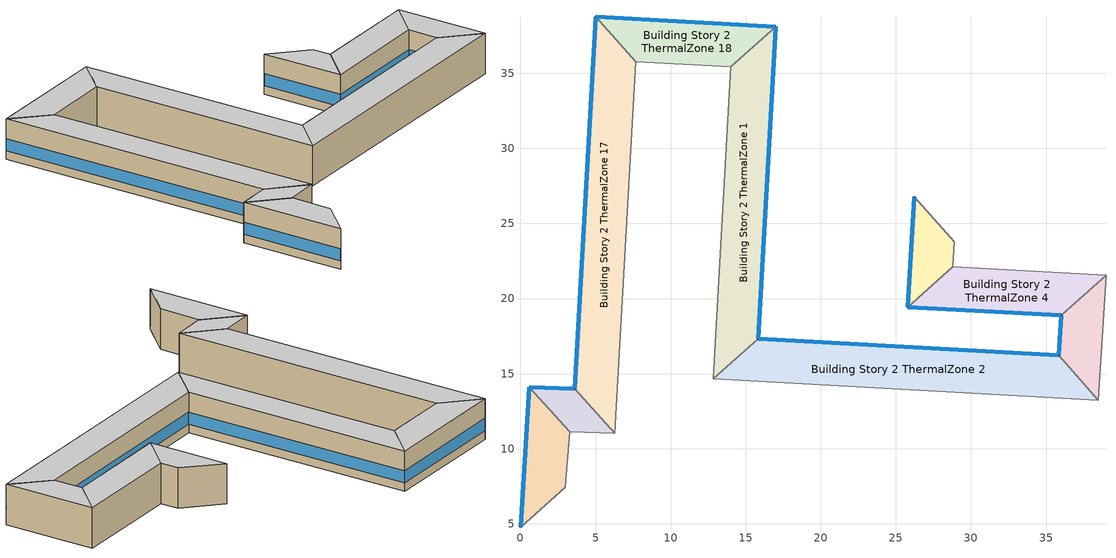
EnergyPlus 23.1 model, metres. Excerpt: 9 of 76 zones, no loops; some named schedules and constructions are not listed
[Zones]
Building Story 2 ThermalZone 1
 floor adiabatic (Typical Interior Floor): 17,38.09 15.83,17.33 12.84,14.66 14.02,35.43 z3.6
 wall outside (Typical Insulated Steel Framed Exterior Wall R-20.41): 15.83,17.33 17,38.09 z3.6:7.2
 wall adiabatic (Typical Interior Wall): 17,38.09 14.02,35.43 12.84,14.66 15.83,17.33 z3.6:7.2
 window (U 0.48 SHGC 0.40 Dbl Ref-D Clr 6mm/13mm): 15.83,17.35 17,38.07 z4.36:5.44
 ceiling adiabatic (Typical Interior Ceiling): 14.02,35.43 12.84,14.66 15.83,17.33 17,38.09 z7.2
Building Story 2 ThermalZone 15
 floor adiabatic (Typical Interior Ceiling): 0,4.78 0.59,14.1 3.27,11.14 2.99,7.43 z3.6
 wall outside (Typical Insulated Steel Framed Exterior Wall R-20.41): 0.59,14.1 0,4.78 z3.6:7.2
 wall adiabatic (Typical Interior Wall): 0,4.78 2.99,7.43 3.27,11.14 0.59,14.1 z3.6:7.2
 window (U 0.48 SHGC 0.40 Dbl Ref-D Clr 6mm/13mm): 0.58,14.08 0,4.8 z4.36:5.45
 ceiling adiabatic (Typical Interior Ceiling): 2.99,7.43 3.27,11.14 0.59,14.1 0,4.78 z7.2
Building Story 2 ThermalZone 16
 floor adiabatic (Typical Interior Ceiling): 0.59,14.1 3.6,13.99 6.29,11.04 3.27,11.14 z3.6
 wall outside (Typical Insulated Steel Framed Exterior Wall R-20.41): 3.6,13.99 0.59,14.1 z3.6:7.2
 wall adiabatic (Typical Interior Wall): 0.59,14.1 3.27,11.14 6.29,11.04 3.6,13.99 z3.6:7.2
 window (U 0.48 SHGC 0.40 Dbl Ref-D Clr 6mm/13mm): 3.58,13.99 0.61,14.1 z4.36:5.46
 ceiling adiabatic (Typical Interior Ceiling): 3.27,11.14 6.29,11.04 3.6,13.99 0.59,14.1 z7.2
Building Story 2 ThermalZone 17
 floor adiabatic (Typical Interior Ceiling): 3.6,13.99 5.02,38.76 7.69,35.78 6.29,11.04 z3.6
 wall outside (Typical Insulated Steel Framed Exterior Wall R-20.41): 5.02,38.76 3.6,13.99 z3.6:7.2
 wall adiabatic (Typical Interior Wall): 3.6,13.99 6.29,11.04 7.69,35.78 5.02,38.76 z3.6:7.2
 window (U 0.48 SHGC 0.40 Dbl Ref-D Clr 6mm/13mm): 5.02,38.73 3.6,14.02 z4.36:5.44
 ceiling adiabatic (Typical Interior Ceiling): 6.29,11.04 7.69,35.78 5.02,38.76 3.6,13.99 z7.2
Building Story 2 ThermalZone 18
 floor adiabatic (Typical Interior Ceiling): 5.02,38.76 17,38.09 14.02,35.43 7.69,35.78 z3.6
 wall outside (Typical Insulated Steel Framed Exterior Wall R-20.41): 17,38.09 5.02,38.76 z3.6:7.2
 wall adiabatic (Typical Interior Wall): 5.02,38.76 7.69,35.78 14.02,35.43 17,38.09 z3.6:7.2
 window (U 0.48 SHGC 0.40 Dbl Ref-D Clr 6mm/13mm): 16.97,38.09 5.05,38.76 z4.36:5.45
 ceiling adiabatic (Typical Interior Ceiling): 7.69,35.78 14.02,35.43 17,38.09 5.02,38.76 z7.2
Building Story 2 ThermalZone 2
 floor adiabatic (Typical Interior Floor): 15.83,17.33 35.84,16.21 38.5,13.22 12.84,14.66 z3.6
 wall outside (Typical Insulated Steel Framed Exterior Wall R-20.41): 35.84,16.21 15.83,17.33 z3.6:7.2
 wall adiabatic (Typical Interior Wall): 15.83,17.33 12.84,14.66 38.5,13.22 35.84,16.21 z3.6:7.2
 window (U 0.48 SHGC 0.40 Dbl Ref-D Clr 6mm/13mm): 35.81,16.22 15.85,17.32 z4.36:5.44
 ceiling adiabatic (Typical Interior Ceiling): 12.84,14.66 38.5,13.22 35.84,16.21 15.83,17.33 z7.2
Building Story 2 ThermalZone 3
 floor adiabatic (Typical Interior Floor): 35.84,16.21 36.01,18.88 39,21.54 38.5,13.22 z3.6
 wall outside (Typical Insulated Steel Framed Exterior Wall R-20.41): 36.01,18.88 35.84,16.21 z3.6:7.2
 wall adiabatic (Typical Interior Wall): 35.84,16.21 38.5,13.22 39,21.54 36.01,18.88 z3.6:7.2
 window (U 0.48 SHGC 0.40 Dbl Ref-D Clr 6mm/13mm): 36.01,18.85 35.84,16.24 z4.36:5.46
 ceiling adiabatic (Typical Interior Ceiling): 38.5,13.22 39,21.54 36.01,18.88 35.84,16.21 z7.2
Building Story 2 ThermalZone 4
 floor adiabatic (Typical Interior Floor): 36.01,18.88 25.79,19.44 28.77,22.1 39,21.54 z3.6
 wall outside (Typical Insulated Steel Framed Exterior Wall R-20.41): 25.79,19.44 36.01,18.88 z3.6:7.2
 wall adiabatic (Typical Interior Wall): 36.01,18.88 39,21.54 28.77,22.1 25.79,19.44 z3.6:7.2
 window (U 0.48 SHGC 0.40 Dbl Ref-D Clr 6mm/13mm): 25.82,19.43 35.98,18.88 z4.36:5.45
 ceiling adiabatic (Typical Interior Ceiling): 39,21.54 28.77,22.1 25.79,19.44 36.01,18.88 z7.2
Building Story 2 ThermalZone 5
 floor adiabatic (Typical Interior Floor): 25.79,19.44 26.21,26.77 28.88,23.78 28.77,22.1 z3.6
 wall outside (Typical Insulated Steel Framed Exterior Wall R-20.41): 26.21,26.77 25.79,19.44 z3.6:7.2
 wall adiabatic (Typical Interior Wall): 25.79,19.44 28.77,22.1 28.88,23.78 26.21,26.77 z3.6:7.2
 window (U 0.48 SHGC 0.40 Dbl Ref-D Clr 6mm/13mm): 26.21,26.74 25.79,19.46 z4.36:5.45
 ceiling adiabatic (Typical Interior Ceiling): 28.77,22.1 28.88,23.78 26.21,26.77 25.79,19.44 z7.2
[Schedule:Week:Daily]
SchoolSecondary BLDG_LIGHT_BATH_SCH_2013 Week Rule - Sep3-Dec31: SchoolSecondary BLDG_LIGHT_BATH_SCH_2013 Default, SchoolSecondary BLDG_LIGHT_BATH_SCH_2013 Wkdy Day 2, SchoolSecondary BLDG_LIGHT_BATH_SCH_2013 Wkdy Day 2, SchoolSecondary BLDG_LIGHT_BATH_SCH_2013 Wkdy Day 2, SchoolSecondary BLDG_LIGHT_BATH_SCH_2013 Wkdy Day 2, SchoolSecondary BLDG_LIGHT_BATH_SCH_2013 Wkdy Day 2, SchoolSecondary BLDG_LIGHT_BATH_SCH_2013 Default, SchoolSecondary BLDG_LIGHT_BATH_SCH_2013 Default, SchoolSecondary BLDG_LIGHT_BATH_SCH_2013 Summer Design Day, SchoolSecondary BLDG_LIGHT_BATH_SCH_2013 Winter Design Day, SchoolSecondary BLDG_LIGHT_BATH_SCH_2013 Default, SchoolSecondary BLDG_LIGHT_BATH_SCH_2013 Default
SchoolSecondary BLDG_OCC_SCH_Auditorium Week Rule - Jan1-Jun24: SchoolSecondary BLDG_OCC_SCH_Auditorium Wknd Day, SchoolSecondary BLDG_OCC_SCH_Auditorium Wkdy|SmrDsn Day, SchoolSecondary BLDG_OCC_SCH_Auditorium Wkdy|SmrDsn Day, SchoolSecondary BLDG_OCC_SCH_Auditorium Wkdy|SmrDsn Day, SchoolSecondary BLDG_OCC_SCH_Auditorium Wkdy|SmrDsn Day, SchoolSecondary BLDG_OCC_SCH_Auditorium Wkdy|SmrDsn Day, SchoolSecondary BLDG_OCC_SCH_Auditorium Wknd Day, SchoolSecondary BLDG_OCC_SCH_Auditorium Default, SchoolSecondary BLDG_OCC_SCH_Auditorium Summer Design Day, SchoolSecondary BLDG_OCC_SCH_Auditorium Winter Design Day, SchoolSecondary BLDG_OCC_SCH_Auditorium Default, SchoolSecondary BLDG_OCC_SCH_Auditorium Default
SchoolSecondary BLDG_OCC_SCH_Auditorium Week Rule - Jun25-Jul1: SchoolSecondary BLDG_OCC_SCH_Auditorium Wknd Day, SchoolSecondary BLDG_OCC_SCH_Auditorium Wkdy|SmrDsn Day, SchoolSecondary BLDG_OCC_SCH_Auditorium Wkdy|SmrDsn Day, SchoolSecondary BLDG_OCC_SCH_Auditorium Wkdy|SmrDsn Day, SchoolSecondary BLDG_OCC_SCH_Auditorium Wkdy|SmrDsn Day, SchoolSecondary BLDG_OCC_SCH_Auditorium Wkdy|SmrDsn Day, SchoolSecondary BLDG_OCC_SCH_Auditorium Wknd Day 1, SchoolSecondary BLDG_OCC_SCH_Auditorium Default, SchoolSecondary BLDG_OCC_SCH_Auditorium Summer Design Day, SchoolSecondary BLDG_OCC_SCH_Auditorium Winter Design Day, SchoolSecondary BLDG_OCC_SCH_Auditorium Default, SchoolSecondary BLDG_OCC_SCH_Auditorium Default
SchoolSecondary BLDG_OCC_SCH_Auditorium Week Rule - Jul2-Aug26: SchoolSecondary BLDG_OCC_SCH_Auditorium Wknd Day 1, SchoolSecondary BLDG_OCC_SCH_Auditorium Wkdy|SmrDsn Day 1, SchoolSecondary BLDG_OCC_SCH_Auditorium Wkdy|SmrDsn Day 1, SchoolSecondary BLDG_OCC_SCH_Auditorium Wkdy|SmrDsn Day 1, SchoolSecondary BLDG_OCC_SCH_Auditorium Wkdy|SmrDsn Day 1, SchoolSecondary BLDG_OCC_SCH_Auditorium Wkdy|SmrDsn Day 1, SchoolSecondary BLDG_OCC_SCH_Auditorium Wknd Day 1, SchoolSecondary BLDG_OCC_SCH_Auditorium Default, SchoolSecondary BLDG_OCC_SCH_Auditorium Summer Design Day, SchoolSecondary BLDG_OCC_SCH_Auditorium Winter Design Day, SchoolSecondary BLDG_OCC_SCH_Auditorium Default, SchoolSecondary BLDG_OCC_SCH_Auditorium Default
SchoolSecondary BLDG_OCC_SCH_Auditorium Week Rule - Aug27-Sep2: SchoolSecondary BLDG_OCC_SCH_Auditorium Wknd Day 1, SchoolSecondary BLDG_OCC_SCH_Auditorium Wkdy|SmrDsn Day 1, SchoolSecondary BLDG_OCC_SCH_Auditorium Wkdy|SmrDsn Day 1, SchoolSecondary BLDG_OCC_SCH_Auditorium Wkdy|SmrDsn Day 1, SchoolSecondary BLDG_OCC_SCH_Auditorium Wkdy|SmrDsn Day 1, SchoolSecondary BLDG_OCC_SCH_Auditorium Wkdy|SmrDsn Day 2, SchoolSecondary BLDG_OCC_SCH_Auditorium Default, SchoolSecondary BLDG_OCC_SCH_Auditorium Default, SchoolSecondary BLDG_OCC_SCH_Auditorium Summer Design Day, SchoolSecondary BLDG_OCC_SCH_Auditorium Winter Design Day, SchoolSecondary BLDG_OCC_SCH_Auditorium Default, SchoolSecondary BLDG_OCC_SCH_Auditorium Default
SchoolSecondary BLDG_OCC_SCH_Auditorium Week Rule - Sep3-Dec31: SchoolSecondary BLDG_OCC_SCH_Auditorium Default, SchoolSecondary BLDG_OCC_SCH_Auditorium Wkdy|SmrDsn Day 2, SchoolSecondary BLDG_OCC_SCH_Auditorium Wkdy|SmrDsn Day 2, SchoolSecondary BLDG_OCC_SCH_Auditorium Wkdy|SmrDsn Day 2, SchoolSecondary BLDG_OCC_SCH_Auditorium Wkdy|SmrDsn Day 2, SchoolSecondary BLDG_OCC_SCH_Auditorium Wkdy|SmrDsn Day 2, SchoolSecondary BLDG_OCC_SCH_Auditorium Default, SchoolSecondary BLDG_OCC_SCH_Auditorium Default, SchoolSecondary BLDG_OCC_SCH_Auditorium Summer Design Day, SchoolSecondary BLDG_OCC_SCH_Auditorium Winter Design Day, SchoolSecondary BLDG_OCC_SCH_Auditorium Default, SchoolSecondary BLDG_OCC_SCH_Auditorium Default
SchoolSecondary BLDG_OCC_SCH_Cafeteria Week Rule - Jan1-Jun24: SchoolSecondary BLDG_OCC_SCH_Cafeteria Wknd Day, SchoolSecondary BLDG_OCC_SCH_Cafeteria Wkdy|SmrDsn Day, SchoolSecondary BLDG_OCC_SCH_Cafeteria Wkdy|SmrDsn Day, SchoolSecondary BLDG_OCC_SCH_Cafeteria Wkdy|SmrDsn Day, SchoolSecondary BLDG_OCC_SCH_Cafeteria Wkdy|SmrDsn Day, SchoolSecondary BLDG_OCC_SCH_Cafeteria Wkdy|SmrDsn Day, SchoolSecondary BLDG_OCC_SCH_Cafeteria Wknd Day, SchoolSecondary BLDG_OCC_SCH_Cafeteria Default, SchoolSecondary BLDG_OCC_SCH_Cafeteria Summer Design Day, SchoolSecondary BLDG_OCC_SCH_Cafeteria Winter Design Day, SchoolSecondary BLDG_OCC_SCH_Cafeteria Default, SchoolSecondary BLDG_OCC_SCH_Cafeteria Default
SchoolSecondary BLDG_OCC_SCH_Cafeteria Week Rule - Jun25-Jul1: SchoolSecondary BLDG_OCC_SCH_Cafeteria Wknd Day, SchoolSecondary BLDG_OCC_SCH_Cafeteria Wkdy|SmrDsn Day, SchoolSecondary BLDG_OCC_SCH_Cafeteria Wkdy|SmrDsn Day, SchoolSecondary BLDG_OCC_SCH_Cafeteria Wkdy|SmrDsn Day, SchoolSecondary BLDG_OCC_SCH_Cafeteria Wkdy|SmrDsn Day, SchoolSecondary BLDG_OCC_SCH_Cafeteria Wkdy|SmrDsn Day, SchoolSecondary BLDG_OCC_SCH_Cafeteria Wknd Day 1, SchoolSecondary BLDG_OCC_SCH_Cafeteria Default, SchoolSecondary BLDG_OCC_SCH_Cafeteria Summer Design Day, SchoolSecondary BLDG_OCC_SCH_Cafeteria Winter Design Day, SchoolSecondary BLDG_OCC_SCH_Cafeteria Default, SchoolSecondary BLDG_OCC_SCH_Cafeteria Default
SchoolSecondary BLDG_OCC_SCH_Cafeteria Week Rule - Jul2-Aug26: SchoolSecondary BLDG_OCC_SCH_Cafeteria Wknd Day 1, SchoolSecondary BLDG_OCC_SCH_Cafeteria Wkdy|SmrDsn Day 1, SchoolSecondary BLDG_OCC_SCH_Cafeteria Wkdy|SmrDsn Day 1, SchoolSecondary BLDG_OCC_SCH_Cafeteria Wkdy|SmrDsn Day 1, SchoolSecondary BLDG_OCC_SCH_Cafeteria Wkdy|SmrDsn Day 1, SchoolSecondary BLDG_OCC_SCH_Cafeteria Wkdy|SmrDsn Day 1, SchoolSecondary BLDG_OCC_SCH_Cafeteria Wknd Day 1, SchoolSecondary BLDG_OCC_SCH_Cafeteria Default, SchoolSecondary BLDG_OCC_SCH_Cafeteria Summer Design Day, SchoolSecondary BLDG_OCC_SCH_Cafeteria Winter Design Day, SchoolSecondary BLDG_OCC_SCH_Cafeteria Default, SchoolSecondary BLDG_OCC_SCH_Cafeteria Default
SchoolSecondary BLDG_OCC_SCH_Cafeteria Week Rule - Aug27-Sep2: SchoolSecondary BLDG_OCC_SCH_Cafeteria Wknd Day 1, SchoolSecondary BLDG_OCC_SCH_Cafeteria Wkdy|SmrDsn Day 1, SchoolSecondary BLDG_OCC_SCH_Cafeteria Wkdy|SmrDsn Day 1, SchoolSecondary BLDG_OCC_SCH_Cafeteria Wkdy|SmrDsn Day 1, SchoolSecondary BLDG_OCC_SCH_Cafeteria Wkdy|SmrDsn Day 1, SchoolSecondary BLDG_OCC_SCH_Cafeteria Wkdy|SmrDsn Day 2, SchoolSecondary BLDG_OCC_SCH_Cafeteria Default, SchoolSecondary BLDG_OCC_SCH_Cafeteria Default, SchoolSecondary BLDG_OCC_SCH_Cafeteria Summer Design Day, SchoolSecondary BLDG_OCC_SCH_Cafeteria Winter Design Day, SchoolSecondary BLDG_OCC_SCH_Cafeteria Default, SchoolSecondary BLDG_OCC_SCH_Cafeteria Default
SchoolSecondary BLDG_OCC_SCH_Cafeteria Week Rule - Sep3-Dec31: SchoolSecondary BLDG_OCC_SCH_Cafeteria Default, SchoolSecondary BLDG_OCC_SCH_Cafeteria Wkdy|SmrDsn Day 2, SchoolSecondary BLDG_OCC_SCH_Cafeteria Wkdy|SmrDsn Day 2, SchoolSecondary BLDG_OCC_SCH_Cafeteria Wkdy|SmrDsn Day 2, SchoolSecondary BLDG_OCC_SCH_Cafeteria Wkdy|SmrDsn Day 2, SchoolSecondary BLDG_OCC_SCH_Cafeteria Wkdy|SmrDsn Day 2, SchoolSecondary BLDG_OCC_SCH_Cafeteria Default, SchoolSecondary BLDG_OCC_SCH_Cafeteria Default, SchoolSecondary BLDG_OCC_SCH_Cafeteria Summer Design Day, SchoolSecondary BLDG_OCC_SCH_Cafeteria Winter Design Day, SchoolSecondary BLDG_OCC_SCH_Cafeteria Default, SchoolSecondary BLDG_OCC_SCH_Cafeteria Default
SchoolSecondary BLDG_OCC_SCH_Extend Week Rule - Jan1-Jun24: SchoolSecondary BLDG_OCC_SCH_Extend Wknd Day, SchoolSecondary BLDG_OCC_SCH_Extend Wkdy|SmrDsn Day, SchoolSecondary BLDG_OCC_SCH_Extend Wkdy|SmrDsn Day, SchoolSecondary BLDG_OCC_SCH_Extend Wkdy|SmrDsn Day, SchoolSecondary BLDG_OCC_SCH_Extend Wkdy|SmrDsn Day, SchoolSecondary BLDG_OCC_SCH_Extend Wkdy|SmrDsn Day, SchoolSecondary BLDG_OCC_SCH_Extend Wknd Day, SchoolSecondary BLDG_OCC_SCH_Extend Default, SchoolSecondary BLDG_OCC_SCH_Extend Summer Design Day, SchoolSecondary BLDG_OCC_SCH_Extend Winter Design Day, SchoolSecondary BLDG_OCC_SCH_Extend Default, SchoolSecondary BLDG_OCC_SCH_Extend Default
SchoolSecondary BLDG_OCC_SCH_Extend Week Rule - Jun25-Jul1: SchoolSecondary BLDG_OCC_SCH_Extend Wknd Day, SchoolSecondary BLDG_OCC_SCH_Extend Wkdy|SmrDsn Day, SchoolSecondary BLDG_OCC_SCH_Extend Wkdy|SmrDsn Day, SchoolSecondary BLDG_OCC_SCH_Extend Wkdy|SmrDsn Day, SchoolSecondary BLDG_OCC_SCH_Extend Wkdy|SmrDsn Day, SchoolSecondary BLDG_OCC_SCH_Extend Wkdy|SmrDsn Day, SchoolSecondary BLDG_OCC_SCH_Extend Wknd Day 1, SchoolSecondary BLDG_OCC_SCH_Extend Default, SchoolSecondary BLDG_OCC_SCH_Extend Summer Design Day, SchoolSecondary BLDG_OCC_SCH_Extend Winter Design Day, SchoolSecondary BLDG_OCC_SCH_Extend Default, SchoolSecondary BLDG_OCC_SCH_Extend Default
SchoolSecondary BLDG_OCC_SCH_Extend Week Rule - Jul2-Aug26: SchoolSecondary BLDG_OCC_SCH_Extend Wknd Day 1, SchoolSecondary BLDG_OCC_SCH_Extend Wkdy|SmrDsn Day 1, SchoolSecondary BLDG_OCC_SCH_Extend Wkdy|SmrDsn Day 1, SchoolSecondary BLDG_OCC_SCH_Extend Wkdy|SmrDsn Day 1, SchoolSecondary BLDG_OCC_SCH_Extend Wkdy|SmrDsn Day 1, SchoolSecondary BLDG_OCC_SCH_Extend Wkdy|SmrDsn Day 1, SchoolSecondary BLDG_OCC_SCH_Extend Wknd Day 1, SchoolSecondary BLDG_OCC_SCH_Extend Default, SchoolSecondary BLDG_OCC_SCH_Extend Summer Design Day, SchoolSecondary BLDG_OCC_SCH_Extend Winter Design Day, SchoolSecondary BLDG_OCC_SCH_Extend Default, SchoolSecondary BLDG_OCC_SCH_Extend Default
SchoolSecondary BLDG_OCC_SCH_Extend Week Rule - Aug27-Sep2: SchoolSecondary BLDG_OCC_SCH_Extend Wknd Day 1, SchoolSecondary BLDG_OCC_SCH_Extend Wkdy|SmrDsn Day 1, SchoolSecondary BLDG_OCC_SCH_Extend Wkdy|SmrDsn Day 1, SchoolSecondary BLDG_OCC_SCH_Extend Wkdy|SmrDsn Day 1, SchoolSecondary BLDG_OCC_SCH_Extend Wkdy|SmrDsn Day 1, SchoolSecondary BLDG_OCC_SCH_Extend Wkdy|SmrDsn Day 2, SchoolSecondary BLDG_OCC_SCH_Extend Default, SchoolSecondary BLDG_OCC_SCH_Extend Default, SchoolSecondary BLDG_OCC_SCH_Extend Summer Design Day, SchoolSecondary BLDG_OCC_SCH_Extend Winter Design Day, SchoolSecondary BLDG_OCC_SCH_Extend Default, SchoolSecondary BLDG_OCC_SCH_Extend Default
SchoolSecondary BLDG_OCC_SCH_Extend Week Rule - Sep3-Dec31: SchoolSecondary BLDG_OCC_SCH_Extend Default, SchoolSecondary BLDG_OCC_SCH_Extend Wkdy|SmrDsn Day 2, SchoolSecondary BLDG_OCC_SCH_Extend Wkdy|SmrDsn Day 2, SchoolSecondary BLDG_OCC_SCH_Extend Wkdy|SmrDsn Day 2, SchoolSecondary BLDG_OCC_SCH_Extend Wkdy|SmrDsn Day 2, SchoolSecondary BLDG_OCC_SCH_Extend Wkdy|SmrDsn Day 2, SchoolSecondary BLDG_OCC_SCH_Extend Default, SchoolSecondary BLDG_OCC_SCH_Extend Default, SchoolSecondary BLDG_OCC_SCH_Extend Summer Design Day, SchoolSecondary BLDG_OCC_SCH_Extend Winter Design Day, SchoolSecondary BLDG_OCC_SCH_Extend Default, SchoolSecondary BLDG_OCC_SCH_Extend Default
SchoolSecondary BLDG_OCC_SCH_Offices Week Rule - Jan1-Jun24: SchoolSecondary BLDG_OCC_SCH_Offices Wknd Day, SchoolSecondary BLDG_OCC_SCH_Offices Wkdy|SmrDsn Day, SchoolSecondary BLDG_OCC_SCH_Offices Wkdy|SmrDsn Day, SchoolSecondary BLDG_OCC_SCH_Offices Wkdy|SmrDsn Day, SchoolSecondary BLDG_OCC_SCH_Offices Wkdy|SmrDsn Day, SchoolSecondary BLDG_OCC_SCH_Offices Wkdy|SmrDsn Day, SchoolSecondary BLDG_OCC_SCH_Offices Wknd Day, SchoolSecondary BLDG_OCC_SCH_Offices Default, SchoolSecondary BLDG_OCC_SCH_Offices Summer Design Day, SchoolSecondary BLDG_OCC_SCH_Offices Winter Design Day, SchoolSecondary BLDG_OCC_SCH_Offices Default, SchoolSecondary BLDG_OCC_SCH_Offices Default
SchoolSecondary BLDG_OCC_SCH_Offices Week Rule - Jun25-Jul1: SchoolSecondary BLDG_OCC_SCH_Offices Wknd Day, SchoolSecondary BLDG_OCC_SCH_Offices Wkdy|SmrDsn Day, SchoolSecondary BLDG_OCC_SCH_Offices Wkdy|SmrDsn Day, SchoolSecondary BLDG_OCC_SCH_Offices Wkdy|SmrDsn Day, SchoolSecondary BLDG_OCC_SCH_Offices Wkdy|SmrDsn Day, SchoolSecondary BLDG_OCC_SCH_Offices Wkdy|SmrDsn Day, SchoolSecondary BLDG_OCC_SCH_Offices Wknd Day 1, SchoolSecondary BLDG_OCC_SCH_Offices Default, SchoolSecondary BLDG_OCC_SCH_Offices Summer Design Day, SchoolSecondary BLDG_OCC_SCH_Offices Winter Design Day, SchoolSecondary BLDG_OCC_SCH_Offices Default, SchoolSecondary BLDG_OCC_SCH_Offices Default
SchoolSecondary BLDG_OCC_SCH_Offices Week Rule - Jul2-Aug26: SchoolSecondary BLDG_OCC_SCH_Offices Wknd Day 1, SchoolSecondary BLDG_OCC_SCH_Offices Wkdy|SmrDsn Day 1, SchoolSecondary BLDG_OCC_SCH_Offices Wkdy|SmrDsn Day 1, SchoolSecondary BLDG_OCC_SCH_Offices Wkdy|SmrDsn Day 1, SchoolSecondary BLDG_OCC_SCH_Offices Wkdy|SmrDsn Day 1, SchoolSecondary BLDG_OCC_SCH_Offices Wkdy|SmrDsn Day 1, SchoolSecondary BLDG_OCC_SCH_Offices Wknd Day 1, SchoolSecondary BLDG_OCC_SCH_Offices Default, SchoolSecondary BLDG_OCC_SCH_Offices Summer Design Day, SchoolSecondary BLDG_OCC_SCH_Offices Winter Design Day, SchoolSecondary BLDG_OCC_SCH_Offices Default, SchoolSecondary BLDG_OCC_SCH_Offices Default
SchoolSecondary BLDG_OCC_SCH_Offices Week Rule - Aug27-Sep2: SchoolSecondary BLDG_OCC_SCH_Offices Wknd Day 1, SchoolSecondary BLDG_OCC_SCH_Offices Wkdy|SmrDsn Day 1, SchoolSecondary BLDG_OCC_SCH_Offices Wkdy|SmrDsn Day 1, SchoolSecondary BLDG_OCC_SCH_Offices Wkdy|SmrDsn Day 1, SchoolSecondary BLDG_OCC_SCH_Offices Wkdy|SmrDsn Day 1, SchoolSecondary BLDG_OCC_SCH_Offices Wkdy|SmrDsn Day 2, SchoolSecondary BLDG_OCC_SCH_Offices Default, SchoolSecondary BLDG_OCC_SCH_Offices Default, SchoolSecondary BLDG_OCC_SCH_Offices Summer Design Day, SchoolSecondary BLDG_OCC_SCH_Offices Winter Design Day, SchoolSecondary BLDG_OCC_SCH_Offices Default, SchoolSecondary BLDG_OCC_SCH_Offices Default
SchoolSecondary BLDG_OCC_SCH_Offices Week Rule - Sep3-Dec31: SchoolSecondary BLDG_OCC_SCH_Offices Default, SchoolSecondary BLDG_OCC_SCH_Offices Wkdy|SmrDsn Day 2, SchoolSecondary BLDG_OCC_SCH_Offices Wkdy|SmrDsn Day 2, SchoolSecondary BLDG_OCC_SCH_Offices Wkdy|SmrDsn Day 2, SchoolSecondary BLDG_OCC_SCH_Offices Wkdy|SmrDsn Day 2, SchoolSecondary BLDG_OCC_SCH_Offices Wkdy|SmrDsn Day 2, SchoolSecondary BLDG_OCC_SCH_Offices Default, SchoolSecondary BLDG_OCC_SCH_Offices Default, SchoolSecondary BLDG_OCC_SCH_Offices Summer Design Day, SchoolSecondary BLDG_OCC_SCH_Offices Winter Design Day, SchoolSecondary BLDG_OCC_SCH_Offices Default, SchoolSecondary BLDG_OCC_SCH_Offices Default
Elevator Schedule 3 Week Rule - Jan1-Jun10: 72 space(s) Occ Sch Sunday 3, 72 space(s) Occ Sch Default 3, 72 space(s) Occ Sch Tuesday 19, 72 space(s) Occ Sch Wednesday 19, 72 space(s) Occ Sch Thursday 19, 72 space(s) Occ Sch Friday 19, 72 space(s) Occ Sch Saturday 3, 72 space(s) Occ Sch Default 3, 72 space(s) Occ Sch Summer Design Day 3, 72 space(s) Occ Sch Winter Design Day 3, 72 space(s) Occ Sch Default 3, 72 space(s) Occ Sch Default 3
Elevator Schedule 3 Week Rule - Jun11-Jun17: 72 space(s) Occ Sch Sunday 3, 72 space(s) Occ Sch Default 3, 72 space(s) Occ Sch Tuesday 19, 72 space(s) Occ Sch Wednesday 19, 72 space(s) Occ Sch Thursday 19, 72 space(s) Occ Sch Friday 18, 72 space(s) Occ Sch Saturday 3, 72 space(s) Occ Sch Default 3, 72 space(s) Occ Sch Summer Design Day 3, 72 space(s) Occ Sch Winter Design Day 3, 72 space(s) Occ Sch Default 3, 72 space(s) Occ Sch Default 3
Elevator Schedule 3 Week Rule - Jun18-Jul1: 72 space(s) Occ Sch Sunday 3, 72 space(s) Occ Sch Monday 16, 72 space(s) Occ Sch Tuesday 18, 72 space(s) Occ Sch Wednesday 18, 72 space(s) Occ Sch Thursday 18, 72 space(s) Occ Sch Friday 18, 72 space(s) Occ Sch Saturday 3, 72 space(s) Occ Sch Default 3, 72 space(s) Occ Sch Summer Design Day 3, 72 space(s) Occ Sch Winter Design Day 3, 72 space(s) Occ Sch Default 3, 72 space(s) Occ Sch Default 3
Elevator Schedule 3 Week Rule - Jul2-Aug26: 72 space(s) Occ Sch Sunday 3, 72 space(s) Occ Sch Monday 15, 72 space(s) Occ Sch Tuesday 17, 72 space(s) Occ Sch Wednesday 17, 72 space(s) Occ Sch Thursday 17, 72 space(s) Occ Sch Friday 17, 72 space(s) Occ Sch Saturday 3, 72 space(s) Occ Sch Default 3, 72 space(s) Occ Sch Summer Design Day 3, 72 space(s) Occ Sch Winter Design Day 3, 72 space(s) Occ Sch Default 3, 72 space(s) Occ Sch Default 3
Elevator Schedule 3 Week Rule - Aug27-Sep2: 72 space(s) Occ Sch Sunday 3, 72 space(s) Occ Sch Monday 15, 72 space(s) Occ Sch Tuesday 17, 72 space(s) Occ Sch Wednesday 17, 72 space(s) Occ Sch Thursday 17, 72 space(s) Occ Sch Friday 16, 72 space(s) Occ Sch Saturday 3, 72 space(s) Occ Sch Default 3, 72 space(s) Occ Sch Summer Design Day 3, 72 space(s) Occ Sch Winter Design Day 3, 72 space(s) Occ Sch Default 3, 72 space(s) Occ Sch Default 3
Elevator Schedule 3 Week Rule - Sep3-Sep16: 72 space(s) Occ Sch Sunday 3, 72 space(s) Occ Sch Monday 14, 72 space(s) Occ Sch Tuesday 16, 72 space(s) Occ Sch Wednesday 16, 72 space(s) Occ Sch Thursday 16, 72 space(s) Occ Sch Friday 16, 72 space(s) Occ Sch Saturday 3, 72 space(s) Occ Sch Default 3, 72 space(s) Occ Sch Summer Design Day 3, 72 space(s) Occ Sch Winter Design Day 3, 72 space(s) Occ Sch Default 3, 72 space(s) Occ Sch Default 3
Elevator Schedule 3 Week Rule - Sep17-Dec31: 72 space(s) Occ Sch Sunday 3, 72 space(s) Occ Sch Monday 13, 72 space(s) Occ Sch Tuesday 15, 72 space(s) Occ Sch Wednesday 15, 72 space(s) Occ Sch Thursday 15, 72 space(s) Occ Sch Friday 15, 72 space(s) Occ Sch Saturday 3, 72 space(s) Occ Sch Default 3, 72 space(s) Occ Sch Summer Design Day 3, 72 space(s) Occ Sch Winter Design Day 3, 72 space(s) Occ Sch Default 3, 72 space(s) Occ Sch Default 3
Elevator Schedule 1 Week Rule - Jan1-Jun10: 72 space(s) Occ Sch Sunday 1, 72 space(s) Occ Sch Default 1, 72 space(s) Occ Sch Tuesday 9, 72 space(s) Occ Sch Wednesday 9, 72 space(s) Occ Sch Thursday 9, 72 space(s) Occ Sch Friday 9, 72 space(s) Occ Sch Saturday 1, 72 space(s) Occ Sch Default 1, 72 space(s) Occ Sch Summer Design Day 1, 72 space(s) Occ Sch Winter Design Day 1, 72 space(s) Occ Sch Default 1, 72 space(s) Occ Sch Default 1
Elevator Schedule 1 Week Rule - Jun11-Jun17: 72 space(s) Occ Sch Sunday 1, 72 space(s) Occ Sch Default 1, 72 space(s) Occ Sch Tuesday 9, 72 space(s) Occ Sch Wednesday 9, 72 space(s) Occ Sch Thursday 9, 72 space(s) Occ Sch Friday 8, 72 space(s) Occ Sch Saturday 1, 72 space(s) Occ Sch Default 1, 72 space(s) Occ Sch Summer Design Day 1, 72 space(s) Occ Sch Winter Design Day 1, 72 space(s) Occ Sch Default 1, 72 space(s) Occ Sch Default 1
Elevator Schedule 1 Week Rule - Jun18-Jul1: 72 space(s) Occ Sch Sunday 1, 72 space(s) Occ Sch Monday 8, 72 space(s) Occ Sch Tuesday 8, 72 space(s) Occ Sch Wednesday 8, 72 space(s) Occ Sch Thursday 8, 72 space(s) Occ Sch Friday 8, 72 space(s) Occ Sch Saturday 1, 72 space(s) Occ Sch Default 1, 72 space(s) Occ Sch Summer Design Day 1, 72 space(s) Occ Sch Winter Design Day 1, 72 space(s) Occ Sch Default 1, 72 space(s) Occ Sch Default 1
Elevator Schedule 1 Week Rule - Jul2-Aug26: 72 space(s) Occ Sch Sunday 1, 72 space(s) Occ Sch Monday 7, 72 space(s) Occ Sch Tuesday 7, 72 space(s) Occ Sch Wednesday 7, 72 space(s) Occ Sch Thursday 7, 72 space(s) Occ Sch Friday 7, 72 space(s) Occ Sch Saturday 1, 72 space(s) Occ Sch Default 1, 72 space(s) Occ Sch Summer Design Day 1, 72 space(s) Occ Sch Winter Design Day 1, 72 space(s) Occ Sch Default 1, 72 space(s) Occ Sch Default 1
Elevator Schedule 1 Week Rule - Aug27-Sep2: 72 space(s) Occ Sch Sunday 1, 72 space(s) Occ Sch Monday 7, 72 space(s) Occ Sch Tuesday 7, 72 space(s) Occ Sch Wednesday 7, 72 space(s) Occ Sch Thursday 7, 72 space(s) Occ Sch Friday 6, 72 space(s) Occ Sch Saturday 1, 72 space(s) Occ Sch Default 1, 72 space(s) Occ Sch Summer Design Day 1, 72 space(s) Occ Sch Winter Design Day 1, 72 space(s) Occ Sch Default 1, 72 space(s) Occ Sch Default 1
Elevator Schedule 1 Week Rule - Sep3-Sep16: 72 space(s) Occ Sch Sunday 1, 72 space(s) Occ Sch Monday 6, 72 space(s) Occ Sch Tuesday 6, 72 space(s) Occ Sch Wednesday 6, 72 space(s) Occ Sch Thursday 6, 72 space(s) Occ Sch Friday 6, 72 space(s) Occ Sch Saturday 1, 72 space(s) Occ Sch Default 1, 72 space(s) Occ Sch Summer Design Day 1, 72 space(s) Occ Sch Winter Design Day 1, 72 space(s) Occ Sch Default 1, 72 space(s) Occ Sch Default 1
Elevator Schedule 1 Week Rule - Sep17-Dec31: 72 space(s) Occ Sch Sunday 1, 72 space(s) Occ Sch Monday 5, 72 space(s) Occ Sch Tuesday 5, 72 space(s) Occ Sch Wednesday 5, 72 space(s) Occ Sch Thursday 5, 72 space(s) Occ Sch Friday 5, 72 space(s) Occ Sch Saturday 1, 72 space(s) Occ Sch Default 1, 72 space(s) Occ Sch Summer Design Day 1, 72 space(s) Occ Sch Winter Design Day 1, 72 space(s) Occ Sch Default 1, 72 space(s) Occ Sch Default 1
Elevator Schedule 2 Week Rule - Jan1-Jun10: 72 space(s) Occ Sch Sunday 2, 72 space(s) Occ Sch Default 2, 72 space(s) Occ Sch Tuesday 14, 72 space(s) Occ Sch Wednesday 14, 72 space(s) Occ Sch Thursday 14, 72 space(s) Occ Sch Friday 14, 72 space(s) Occ Sch Saturday 2, 72 space(s) Occ Sch Default 2, 72 space(s) Occ Sch Summer Design Day 2, 72 space(s) Occ Sch Winter Design Day 2, 72 space(s) Occ Sch Default 2, 72 space(s) Occ Sch Default 2
Elevator Schedule 2 Week Rule - Jun11-Jun17: 72 space(s) Occ Sch Sunday 2, 72 space(s) Occ Sch Default 2, 72 space(s) Occ Sch Tuesday 14, 72 space(s) Occ Sch Wednesday 14, 72 space(s) Occ Sch Thursday 14, 72 space(s) Occ Sch Friday 13, 72 space(s) Occ Sch Saturday 2, 72 space(s) Occ Sch Default 2, 72 space(s) Occ Sch Summer Design Day 2, 72 space(s) Occ Sch Winter Design Day 2, 72 space(s) Occ Sch Default 2, 72 space(s) Occ Sch Default 2
Elevator Schedule 2 Week Rule - Jun18-Jul1: 72 space(s) Occ Sch Sunday 2, 72 space(s) Occ Sch Monday 12, 72 space(s) Occ Sch Tuesday 13, 72 space(s) Occ Sch Wednesday 13, 72 space(s) Occ Sch Thursday 13, 72 space(s) Occ Sch Friday 13, 72 space(s) Occ Sch Saturday 2, 72 space(s) Occ Sch Default 2, 72 space(s) Occ Sch Summer Design Day 2, 72 space(s) Occ Sch Winter Design Day 2, 72 space(s) Occ Sch Default 2, 72 space(s) Occ Sch Default 2
Elevator Schedule 2 Week Rule - Jul2-Aug26: 72 space(s) Occ Sch Sunday 2, 72 space(s) Occ Sch Monday 11, 72 space(s) Occ Sch Tuesday 12, 72 space(s) Occ Sch Wednesday 12, 72 space(s) Occ Sch Thursday 12, 72 space(s) Occ Sch Friday 12, 72 space(s) Occ Sch Saturday 2, 72 space(s) Occ Sch Default 2, 72 space(s) Occ Sch Summer Design Day 2, 72 space(s) Occ Sch Winter Design Day 2, 72 space(s) Occ Sch Default 2, 72 space(s) Occ Sch Default 2
Elevator Schedule 2 Week Rule - Aug27-Sep2: 72 space(s) Occ Sch Sunday 2, 72 space(s) Occ Sch Monday 11, 72 space(s) Occ Sch Tuesday 12, 72 space(s) Occ Sch Wednesday 12, 72 space(s) Occ Sch Thursday 12, 72 space(s) Occ Sch Friday 11, 72 space(s) Occ Sch Saturday 2, 72 space(s) Occ Sch Default 2, 72 space(s) Occ Sch Summer Design Day 2, 72 space(s) Occ Sch Winter Design Day 2, 72 space(s) Occ Sch Default 2, 72 space(s) Occ Sch Default 2
Elevator Schedule 2 Week Rule - Sep3-Sep16: 72 space(s) Occ Sch Sunday 2, 72 space(s) Occ Sch Monday 10, 72 space(s) Occ Sch Tuesday 11, 72 space(s) Occ Sch Wednesday 11, 72 space(s) Occ Sch Thursday 11, 72 space(s) Occ Sch Friday 11, 72 space(s) Occ Sch Saturday 2, 72 space(s) Occ Sch Default 2, 72 space(s) Occ Sch Summer Design Day 2, 72 space(s) Occ Sch Winter Design Day 2, 72 space(s) Occ Sch Default 2, 72 space(s) Occ Sch Default 2
Elevator Schedule 2 Week Rule - Sep17-Dec31: 72 space(s) Occ Sch Sunday 2, 72 space(s) Occ Sch Monday 9, 72 space(s) Occ Sch Tuesday 10, 72 space(s) Occ Sch Wednesday 10, 72 space(s) Occ Sch Thursday 10, 72 space(s) Occ Sch Friday 10, 72 space(s) Occ Sch Saturday 2, 72 space(s) Occ Sch Default 2, 72 space(s) Occ Sch Summer Design Day 2, 72 space(s) Occ Sch Winter Design Day 2, 72 space(s) Occ Sch Default 2, 72 space(s) Occ Sch Default 2
DataCenter_EQUIP_SCH Week Rule - Jan1-Jan28: DataCenter_EQUIP_SCH Wknd|Wkdy|Hol Day, DataCenter_EQUIP_SCH Wknd|Wkdy|Hol Day, DataCenter_EQUIP_SCH Wknd|Wkdy|Hol Day, DataCenter_EQUIP_SCH Wknd|Wkdy|Hol Day, DataCenter_EQUIP_SCH Wknd|Wkdy|Hol Day, DataCenter_EQUIP_SCH Wknd|Wkdy|Hol Day, DataCenter_EQUIP_SCH Wknd|Wkdy|Hol Day, Schedule Day 3, DataCenter_EQUIP_SCH Summer Design Day, DataCenter_EQUIP_SCH Winter Design Day 11, Schedule Day 3, Schedule Day 3
DataCenter_EQUIP_SCH Week Rule - Jan29-Feb4: DataCenter_EQUIP_SCH Wknd|Wkdy|Hol Day, DataCenter_EQUIP_SCH Wknd|Wkdy|Hol Day, DataCenter_EQUIP_SCH Wknd|Wkdy|Hol Day, DataCenter_EQUIP_SCH Wknd|Wkdy|Hol Day 1, DataCenter_EQUIP_SCH Wknd|Wkdy|Hol Day 1, DataCenter_EQUIP_SCH Wknd|Wkdy|Hol Day 1, DataCenter_EQUIP_SCH Wknd|Wkdy|Hol Day 1, Schedule Day 3, DataCenter_EQUIP_SCH Summer Design Day, DataCenter_EQUIP_SCH Winter Design Day 11, Schedule Day 3, Schedule Day 3
DataCenter_EQUIP_SCH Week Rule - Feb5-Feb25: DataCenter_EQUIP_SCH Wknd|Wkdy|Hol Day 1, DataCenter_EQUIP_SCH Wknd|Wkdy|Hol Day 1, DataCenter_EQUIP_SCH Wknd|Wkdy|Hol Day 1, DataCenter_EQUIP_SCH Wknd|Wkdy|Hol Day 1, DataCenter_EQUIP_SCH Wknd|Wkdy|Hol Day 1, DataCenter_EQUIP_SCH Wknd|Wkdy|Hol Day 1, DataCenter_EQUIP_SCH Wknd|Wkdy|Hol Day 1, Schedule Day 3, DataCenter_EQUIP_SCH Summer Design Day, DataCenter_EQUIP_SCH Winter Design Day 11, Schedule Day 3, Schedule Day 3
DataCenter_EQUIP_SCH Week Rule - Feb26-Mar4: DataCenter_EQUIP_SCH Wknd|Wkdy|Hol Day 1, DataCenter_EQUIP_SCH Wknd|Wkdy|Hol Day 1, DataCenter_EQUIP_SCH Wknd|Wkdy|Hol Day 1, DataCenter_EQUIP_SCH Wknd|Wkdy|Hol Day 2, DataCenter_EQUIP_SCH Wknd|Wkdy|Hol Day 2, DataCenter_EQUIP_SCH Wknd|Wkdy|Hol Day 2, DataCenter_EQUIP_SCH Wknd|Wkdy|Hol Day 2, Schedule Day 3, DataCenter_EQUIP_SCH Summer Design Day, DataCenter_EQUIP_SCH Winter Design Day 11, Schedule Day 3, Schedule Day 3
DataCenter_EQUIP_SCH Week Rule - Mar5-Mar25: DataCenter_EQUIP_SCH Wknd|Wkdy|Hol Day 2, DataCenter_EQUIP_SCH Wknd|Wkdy|Hol Day 2, DataCenter_EQUIP_SCH Wknd|Wkdy|Hol Day 2, DataCenter_EQUIP_SCH Wknd|Wkdy|Hol Day 2, DataCenter_EQUIP_SCH Wknd|Wkdy|Hol Day 2, DataCenter_EQUIP_SCH Wknd|Wkdy|Hol Day 2, DataCenter_EQUIP_SCH Wknd|Wkdy|Hol Day 2, Schedule Day 3, DataCenter_EQUIP_SCH Summer Design Day, DataCenter_EQUIP_SCH Winter Design Day 11, Schedule Day 3, Schedule Day 3
DataCenter_EQUIP_SCH Week Rule - Mar26-Apr1: DataCenter_EQUIP_SCH Wknd|Wkdy|Hol Day 2, DataCenter_EQUIP_SCH Wknd|Wkdy|Hol Day 2, DataCenter_EQUIP_SCH Wknd|Wkdy|Hol Day 2, DataCenter_EQUIP_SCH Wknd|Wkdy|Hol Day 2, DataCenter_EQUIP_SCH Wknd|Wkdy|Hol Day 2, DataCenter_EQUIP_SCH Wknd|Wkdy|Hol Day 2, DataCenter_EQUIP_SCH Wknd|Wkdy|Hol Day 3, Schedule Day 3, DataCenter_EQUIP_SCH Summer Design Day, DataCenter_EQUIP_SCH Winter Design Day 11, Schedule Day 3, Schedule Day 3
DataCenter_EQUIP_SCH Week Rule - Apr2-Apr29: DataCenter_EQUIP_SCH Wknd|Wkdy|Hol Day 3, DataCenter_EQUIP_SCH Wknd|Wkdy|Hol Day 3, DataCenter_EQUIP_SCH Wknd|Wkdy|Hol Day 3, DataCenter_EQUIP_SCH Wknd|Wkdy|Hol Day 3, DataCenter_EQUIP_SCH Wknd|Wkdy|Hol Day 3, DataCenter_EQUIP_SCH Wknd|Wkdy|Hol Day 3, DataCenter_EQUIP_SCH Wknd|Wkdy|Hol Day 3, Schedule Day 3, DataCenter_EQUIP_SCH Summer Design Day, DataCenter_EQUIP_SCH Winter Design Day 11, Schedule Day 3, Schedule Day 3
DataCenter_EQUIP_SCH Week Rule - Apr30-May6: DataCenter_EQUIP_SCH Wknd|Wkdy|Hol Day 3, DataCenter_EQUIP_SCH Wknd|Wkdy|Hol Day 4, DataCenter_EQUIP_SCH Wknd|Wkdy|Hol Day 4, DataCenter_EQUIP_SCH Wknd|Wkdy|Hol Day 4, DataCenter_EQUIP_SCH Wknd|Wkdy|Hol Day 4, DataCenter_EQUIP_SCH Wknd|Wkdy|Hol Day 4, DataCenter_EQUIP_SCH Wknd|Wkdy|Hol Day 4, Schedule Day 3, DataCenter_EQUIP_SCH Summer Design Day, DataCenter_EQUIP_SCH Winter Design Day 11, Schedule Day 3, Schedule Day 3
DataCenter_EQUIP_SCH Week Rule - May7-May27: DataCenter_EQUIP_SCH Wknd|Wkdy|Hol Day 4, DataCenter_EQUIP_SCH Wknd|Wkdy|Hol Day 4, DataCenter_EQUIP_SCH Wknd|Wkdy|Hol Day 4, DataCenter_EQUIP_SCH Wknd|Wkdy|Hol Day 4, DataCenter_EQUIP_SCH Wknd|Wkdy|Hol Day 4, DataCenter_EQUIP_SCH Wknd|Wkdy|Hol Day 4, DataCenter_EQUIP_SCH Wknd|Wkdy|Hol Day 4, Schedule Day 3, DataCenter_EQUIP_SCH Summer Design Day, DataCenter_EQUIP_SCH Winter Design Day 11, Schedule Day 3, Schedule Day 3
DataCenter_EQUIP_SCH Week Rule - May28-Jun3: DataCenter_EQUIP_SCH Wknd|Wkdy|Hol Day 4, DataCenter_EQUIP_SCH Wknd|Wkdy|Hol Day 4, DataCenter_EQUIP_SCH Wknd|Wkdy|Hol Day 4, DataCenter_EQUIP_SCH Wknd|Wkdy|Hol Day 4, DataCenter_EQUIP_SCH Wknd|Wkdy|Hol Day 5, DataCenter_EQUIP_SCH Wknd|Wkdy|Hol Day 5, DataCenter_EQUIP_SCH Wknd|Wkdy|Hol Day 5, Schedule Day 3, DataCenter_EQUIP_SCH Summer Design Day, DataCenter_EQUIP_SCH Winter Design Day 11, Schedule Day 3, Schedule Day 3
DataCenter_EQUIP_SCH Week Rule - Jun4-Jun24: DataCenter_EQUIP_SCH Wknd|Wkdy|Hol Day 5, DataCenter_EQUIP_SCH Wknd|Wkdy|Hol Day 5, DataCenter_EQUIP_SCH Wknd|Wkdy|Hol Day 5, DataCenter_EQUIP_SCH Wknd|Wkdy|Hol Day 5, DataCenter_EQUIP_SCH Wknd|Wkdy|Hol Day 5, DataCenter_EQUIP_SCH Wknd|Wkdy|Hol Day 5, DataCenter_EQUIP_SCH Wknd|Wkdy|Hol Day 5, Schedule Day 3, DataCenter_EQUIP_SCH Summer Design Day, DataCenter_EQUIP_SCH Winter Design Day 11, Schedule Day 3, Schedule Day 3
DataCenter_EQUIP_SCH Week Rule - Jun25-Jul1: DataCenter_EQUIP_SCH Wknd|Wkdy|Hol Day 5, DataCenter_EQUIP_SCH Wknd|Wkdy|Hol Day 5, DataCenter_EQUIP_SCH Wknd|Wkdy|Hol Day 5, DataCenter_EQUIP_SCH Wknd|Wkdy|Hol Day 5, DataCenter_EQUIP_SCH Wknd|Wkdy|Hol Day 5, DataCenter_EQUIP_SCH Wknd|Wkdy|Hol Day 5, DataCenter_EQUIP_SCH Wknd|Wkdy|Hol Day 6, Schedule Day 3, DataCenter_EQUIP_SCH Summer Design Day, DataCenter_EQUIP_SCH Winter Design Day 11, Schedule Day 3, Schedule Day 3
DataCenter_EQUIP_SCH Week Rule - Jul2-Jul29: DataCenter_EQUIP_SCH Wknd|Wkdy|Hol Day 6, DataCenter_EQUIP_SCH Wknd|Wkdy|Hol Day 6, DataCenter_EQUIP_SCH Wknd|Wkdy|Hol Day 6, DataCenter_EQUIP_SCH Wknd|Wkdy|Hol Day 6, DataCenter_EQUIP_SCH Wknd|Wkdy|Hol Day 6, DataCenter_EQUIP_SCH Wknd|Wkdy|Hol Day 6, DataCenter_EQUIP_SCH Wknd|Wkdy|Hol Day 6, Schedule Day 3, DataCenter_EQUIP_SCH Summer Design Day, DataCenter_EQUIP_SCH Winter Design Day 11, Schedule Day 3, Schedule Day 3
DataCenter_EQUIP_SCH Week Rule - Jul30-Aug5: DataCenter_EQUIP_SCH Wknd|Wkdy|Hol Day 6, DataCenter_EQUIP_SCH Wknd|Wkdy|Hol Day 6, DataCenter_EQUIP_SCH Wknd|Wkdy|Hol Day 7, DataCenter_EQUIP_SCH Wknd|Wkdy|Hol Day 7, DataCenter_EQUIP_SCH Wknd|Wkdy|Hol Day 7, DataCenter_EQUIP_SCH Wknd|Wkdy|Hol Day 7, DataCenter_EQUIP_SCH Wknd|Wkdy|Hol Day 7, Schedule Day 3, DataCenter_EQUIP_SCH Summer Design Day, DataCenter_EQUIP_SCH Winter Design Day 11, Schedule Day 3, Schedule Day 3
DataCenter_EQUIP_SCH Week Rule - Aug6-Aug26: DataCenter_EQUIP_SCH Wknd|Wkdy|Hol Day 7, DataCenter_EQUIP_SCH Wknd|Wkdy|Hol Day 7, DataCenter_EQUIP_SCH Wknd|Wkdy|Hol Day 7, DataCenter_EQUIP_SCH Wknd|Wkdy|Hol Day 7, DataCenter_EQUIP_SCH Wknd|Wkdy|Hol Day 7, DataCenter_EQUIP_SCH Wknd|Wkdy|Hol Day 7, DataCenter_EQUIP_SCH Wknd|Wkdy|Hol Day 7, Schedule Day 3, DataCenter_EQUIP_SCH Summer Design Day, DataCenter_EQUIP_SCH Winter Design Day 11, Schedule Day 3, Schedule Day 3
DataCenter_EQUIP_SCH Week Rule - Aug27-Sep2: DataCenter_EQUIP_SCH Wknd|Wkdy|Hol Day 7, DataCenter_EQUIP_SCH Wknd|Wkdy|Hol Day 7, DataCenter_EQUIP_SCH Wknd|Wkdy|Hol Day 7, DataCenter_EQUIP_SCH Wknd|Wkdy|Hol Day 7, DataCenter_EQUIP_SCH Wknd|Wkdy|Hol Day 7, DataCenter_EQUIP_SCH Wknd|Wkdy|Hol Day 8, DataCenter_EQUIP_SCH Wknd|Wkdy|Hol Day 8, Schedule Day 3, DataCenter_EQUIP_SCH Summer Design Day, DataCenter_EQUIP_SCH Winter Design Day 11, Schedule Day 3, Schedule Day 3
DataCenter_EQUIP_SCH Week Rule - Sep3-Sep30: DataCenter_EQUIP_SCH Wknd|Wkdy|Hol Day 8, DataCenter_EQUIP_SCH Wknd|Wkdy|Hol Day 8, DataCenter_EQUIP_SCH Wknd|Wkdy|Hol Day 8, DataCenter_EQUIP_SCH Wknd|Wkdy|Hol Day 8, DataCenter_EQUIP_SCH Wknd|Wkdy|Hol Day 8, DataCenter_EQUIP_SCH Wknd|Wkdy|Hol Day 8, DataCenter_EQUIP_SCH Wknd|Wkdy|Hol Day 8, Schedule Day 3, DataCenter_EQUIP_SCH Summer Design Day, DataCenter_EQUIP_SCH Winter Design Day 11, Schedule Day 3, Schedule Day 3
DataCenter_EQUIP_SCH Week Rule - Oct1-Oct28: DataCenter_EQUIP_SCH Wknd|Wkdy|Hol Day 9, DataCenter_EQUIP_SCH Wknd|Wkdy|Hol Day 9, DataCenter_EQUIP_SCH Wknd|Wkdy|Hol Day 9, DataCenter_EQUIP_SCH Wknd|Wkdy|Hol Day 9, DataCenter_EQUIP_SCH Wknd|Wkdy|Hol Day 9, DataCenter_EQUIP_SCH Wknd|Wkdy|Hol Day 9, DataCenter_EQUIP_SCH Wknd|Wkdy|Hol Day 9, Schedule Day 3, DataCenter_EQUIP_SCH Summer Design Day, DataCenter_EQUIP_SCH Winter Design Day 11, Schedule Day 3, Schedule Day 3
DataCenter_EQUIP_SCH Week Rule - Oct29-Nov4: DataCenter_EQUIP_SCH Wknd|Wkdy|Hol Day 9, DataCenter_EQUIP_SCH Wknd|Wkdy|Hol Day 9, DataCenter_EQUIP_SCH Wknd|Wkdy|Hol Day 9, DataCenter_EQUIP_SCH Wknd|Wkdy|Hol Day 10, DataCenter_EQUIP_SCH Wknd|Wkdy|Hol Day 10, DataCenter_EQUIP_SCH Wknd|Wkdy|Hol Day 10, DataCenter_EQUIP_SCH Wknd|Wkdy|Hol Day 10, Schedule Day 3, DataCenter_EQUIP_SCH Summer Design Day, DataCenter_EQUIP_SCH Winter Design Day 11, Schedule Day 3, Schedule Day 3
DataCenter_EQUIP_SCH Week Rule - Nov5-Nov25: DataCenter_EQUIP_SCH Wknd|Wkdy|Hol Day 10, DataCenter_EQUIP_SCH Wknd|Wkdy|Hol Day 10, DataCenter_EQUIP_SCH Wknd|Wkdy|Hol Day 10, DataCenter_EQUIP_SCH Wknd|Wkdy|Hol Day 10, DataCenter_EQUIP_SCH Wknd|Wkdy|Hol Day 10, DataCenter_EQUIP_SCH Wknd|Wkdy|Hol Day 10, DataCenter_EQUIP_SCH Wknd|Wkdy|Hol Day 10, Schedule Day 3, DataCenter_EQUIP_SCH Summer Design Day, DataCenter_EQUIP_SCH Winter Design Day 11, Schedule Day 3, Schedule Day 3
DataCenter_EQUIP_SCH Week Rule - Nov26-Dec2: DataCenter_EQUIP_SCH Wknd|Wkdy|Hol Day 10, DataCenter_EQUIP_SCH Wknd|Wkdy|Hol Day 10, DataCenter_EQUIP_SCH Wknd|Wkdy|Hol Day 10, DataCenter_EQUIP_SCH Wknd|Wkdy|Hol Day 10, DataCenter_EQUIP_SCH Wknd|Wkdy|Hol Day 10, DataCenter_EQUIP_SCH Wknd|Wkdy|Hol Day 11, DataCenter_EQUIP_SCH Wknd|Wkdy|Hol Day 11, Schedule Day 3, DataCenter_EQUIP_SCH Summer Design Day, DataCenter_EQUIP_SCH Winter Design Day 11, Schedule Day 3, Schedule Day 3
DataCenter_EQUIP_SCH Week Rule - Dec3-Dec31: DataCenter_EQUIP_SCH Wknd|Wkdy|Hol Day 11, DataCenter_EQUIP_SCH Wknd|Wkdy|Hol Day 11, DataCenter_EQUIP_SCH Wknd|Wkdy|Hol Day 11, DataCenter_EQUIP_SCH Wknd|Wkdy|Hol Day 11, DataCenter_EQUIP_SCH Wknd|Wkdy|Hol Day 11, DataCenter_EQUIP_SCH Wknd|Wkdy|Hol Day 11, DataCenter_EQUIP_SCH Wknd|Wkdy|Hol Day 11, Schedule Day 3, DataCenter_EQUIP_SCH Summer Design Day, DataCenter_EQUIP_SCH Winter Design Day 11, Schedule Day 3, Schedule Day 3
SchoolSecondary KITCHEN_ELEC_EQUIP_SCH Week Rule - Jan1-Jun24: SchoolSecondary KITCHEN_ELEC_EQUIP_SCH Wknd Day, SchoolSecondary KITCHEN_ELEC_EQUIP_SCH Wkdy Day, SchoolSecondary KITCHEN_ELEC_EQUIP_SCH Wkdy Day, SchoolSecondary KITCHEN_ELEC_EQUIP_SCH Wkdy Day, SchoolSecondary KITCHEN_ELEC_EQUIP_SCH Wkdy Day, SchoolSecondary KITCHEN_ELEC_EQUIP_SCH Wkdy Day, SchoolSecondary KITCHEN_ELEC_EQUIP_SCH Wknd Day, SchoolSecondary KITCHEN_ELEC_EQUIP_SCH Default, SchoolSecondary KITCHEN_ELEC_EQUIP_SCH Summer Design Day, SchoolSecondary KITCHEN_ELEC_EQUIP_SCH Winter Design Day, SchoolSecondary KITCHEN_ELEC_EQUIP_SCH Default, SchoolSecondary KITCHEN_ELEC_EQUIP_SCH Default
SchoolSecondary KITCHEN_ELEC_EQUIP_SCH Week Rule - Jun25-Jul1: SchoolSecondary KITCHEN_ELEC_EQUIP_SCH Wknd Day, SchoolSecondary KITCHEN_ELEC_EQUIP_SCH Wkdy Day, SchoolSecondary KITCHEN_ELEC_EQUIP_SCH Wkdy Day, SchoolSecondary KITCHEN_ELEC_EQUIP_SCH Wkdy Day, SchoolSecondary KITCHEN_ELEC_EQUIP_SCH Wkdy Day, SchoolSecondary KITCHEN_ELEC_EQUIP_SCH Wkdy Day, SchoolSecondary KITCHEN_ELEC_EQUIP_SCH Wknd Day 1, SchoolSecondary KITCHEN_ELEC_EQUIP_SCH Default, SchoolSecondary KITCHEN_ELEC_EQUIP_SCH Summer Design Day, SchoolSecondary KITCHEN_ELEC_EQUIP_SCH Winter Design Day, SchoolSecondary KITCHEN_ELEC_EQUIP_SCH Default, SchoolSecondary KITCHEN_ELEC_EQUIP_SCH Default
SchoolSecondary KITCHEN_ELEC_EQUIP_SCH Week Rule - Jul2-Aug26: SchoolSecondary KITCHEN_ELEC_EQUIP_SCH Wknd Day 1, SchoolSecondary KITCHEN_ELEC_EQUIP_SCH Wkdy Day 1, SchoolSecondary KITCHEN_ELEC_EQUIP_SCH Wkdy Day 1, SchoolSecondary KITCHEN_ELEC_EQUIP_SCH Wkdy Day 1, SchoolSecondary KITCHEN_ELEC_EQUIP_SCH Wkdy Day 1, SchoolSecondary KITCHEN_ELEC_EQUIP_SCH Wkdy Day 1, SchoolSecondary KITCHEN_ELEC_EQUIP_SCH Wknd Day 1, SchoolSecondary KITCHEN_ELEC_EQUIP_SCH Default, SchoolSecondary KITCHEN_ELEC_EQUIP_SCH Summer Design Day, SchoolSecondary KITCHEN_ELEC_EQUIP_SCH Winter Design Day, SchoolSecondary KITCHEN_ELEC_EQUIP_SCH Default, SchoolSecondary KITCHEN_ELEC_EQUIP_SCH Default
SchoolSecondary KITCHEN_ELEC_EQUIP_SCH Week Rule - Aug27-Sep2: SchoolSecondary KITCHEN_ELEC_EQUIP_SCH Wknd Day 1, SchoolSecondary KITCHEN_ELEC_EQUIP_SCH Wkdy Day 1, SchoolSecondary KITCHEN_ELEC_EQUIP_SCH Wkdy Day 1, SchoolSecondary KITCHEN_ELEC_EQUIP_SCH Wkdy Day 1, SchoolSecondary KITCHEN_ELEC_EQUIP_SCH Wkdy Day 1, SchoolSecondary KITCHEN_ELEC_EQUIP_SCH Wkdy Day 2, SchoolSecondary KITCHEN_ELEC_EQUIP_SCH Default, SchoolSecondary KITCHEN_ELEC_EQUIP_SCH Default, SchoolSecondary KITCHEN_ELEC_EQUIP_SCH Summer Design Day, SchoolSecondary KITCHEN_ELEC_EQUIP_SCH Winter Design Day, SchoolSecondary KITCHEN_ELEC_EQUIP_SCH Default, SchoolSecondary KITCHEN_ELEC_EQUIP_SCH Default
SchoolSecondary KITCHEN_ELEC_EQUIP_SCH Week Rule - Sep3-Dec31: SchoolSecondary KITCHEN_ELEC_EQUIP_SCH Default, SchoolSecondary KITCHEN_ELEC_EQUIP_SCH Wkdy Day 2, SchoolSecondary KITCHEN_ELEC_EQUIP_SCH Wkdy Day 2, SchoolSecondary KITCHEN_ELEC_EQUIP_SCH Wkdy Day 2, SchoolSecondary KITCHEN_ELEC_EQUIP_SCH Wkdy Day 2, SchoolSecondary KITCHEN_ELEC_EQUIP_SCH Wkdy Day 2, SchoolSecondary KITCHEN_ELEC_EQUIP_SCH Default, SchoolSecondary KITCHEN_ELEC_EQUIP_SCH Default, SchoolSecondary KITCHEN_ELEC_EQUIP_SCH Summer Design Day, SchoolSecondary KITCHEN_ELEC_EQUIP_SCH Winter Design Day, SchoolSecondary KITCHEN_ELEC_EQUIP_SCH Default, SchoolSecondary KITCHEN_ELEC_EQUIP_SCH Default
SchoolSecondary KITCHEN_GAS_EQUIP_SCH Week Rule - Jan1-Jun24: SchoolSecondary KITCHEN_GAS_EQUIP_SCH Wknd Day, SchoolSecondary KITCHEN_GAS_EQUIP_SCH Wkdy|SmrDsn Day, SchoolSecondary KITCHEN_GAS_EQUIP_SCH Wkdy|SmrDsn Day, SchoolSecondary KITCHEN_GAS_EQUIP_SCH Wkdy|SmrDsn Day, SchoolSecondary KITCHEN_GAS_EQUIP_SCH Wkdy|SmrDsn Day, SchoolSecondary KITCHEN_GAS_EQUIP_SCH Wkdy|SmrDsn Day, SchoolSecondary KITCHEN_GAS_EQUIP_SCH Wknd Day, SchoolSecondary KITCHEN_GAS_EQUIP_SCH Default, SchoolSecondary KITCHEN_GAS_EQUIP_SCH Summer Design Day, SchoolSecondary KITCHEN_GAS_EQUIP_SCH Winter Design Day, SchoolSecondary KITCHEN_GAS_EQUIP_SCH Default, SchoolSecondary KITCHEN_GAS_EQUIP_SCH Default
SchoolSecondary KITCHEN_GAS_EQUIP_SCH Week Rule - Jun25-Jul1: SchoolSecondary KITCHEN_GAS_EQUIP_SCH Wknd Day, SchoolSecondary KITCHEN_GAS_EQUIP_SCH Wkdy|SmrDsn Day, SchoolSecondary KITCHEN_GAS_EQUIP_SCH Wkdy|SmrDsn Day, SchoolSecondary KITCHEN_GAS_EQUIP_SCH Wkdy|SmrDsn Day, SchoolSecondary KITCHEN_GAS_EQUIP_SCH Wkdy|SmrDsn Day, SchoolSecondary KITCHEN_GAS_EQUIP_SCH Wkdy|SmrDsn Day, SchoolSecondary KITCHEN_GAS_EQUIP_SCH Wknd Day 1, SchoolSecondary KITCHEN_GAS_EQUIP_SCH Default, SchoolSecondary KITCHEN_GAS_EQUIP_SCH Summer Design Day, SchoolSecondary KITCHEN_GAS_EQUIP_SCH Winter Design Day, SchoolSecondary KITCHEN_GAS_EQUIP_SCH Default, SchoolSecondary KITCHEN_GAS_EQUIP_SCH Default
SchoolSecondary KITCHEN_GAS_EQUIP_SCH Week Rule - Jul2-Aug26: SchoolSecondary KITCHEN_GAS_EQUIP_SCH Wknd Day 1, SchoolSecondary KITCHEN_GAS_EQUIP_SCH Wkdy|SmrDsn Day 1, SchoolSecondary KITCHEN_GAS_EQUIP_SCH Wkdy|SmrDsn Day 1, SchoolSecondary KITCHEN_GAS_EQUIP_SCH Wkdy|SmrDsn Day 1, SchoolSecondary KITCHEN_GAS_EQUIP_SCH Wkdy|SmrDsn Day 1, SchoolSecondary KITCHEN_GAS_EQUIP_SCH Wkdy|SmrDsn Day 1, SchoolSecondary KITCHEN_GAS_EQUIP_SCH Wknd Day 1, SchoolSecondary KITCHEN_GAS_EQUIP_SCH Default, SchoolSecondary KITCHEN_GAS_EQUIP_SCH Summer Design Day, SchoolSecondary KITCHEN_GAS_EQUIP_SCH Winter Design Day, SchoolSecondary KITCHEN_GAS_EQUIP_SCH Default, SchoolSecondary KITCHEN_GAS_EQUIP_SCH Default
SchoolSecondary KITCHEN_GAS_EQUIP_SCH Week Rule - Aug27-Sep2: SchoolSecondary KITCHEN_GAS_EQUIP_SCH Wknd Day 1, SchoolSecondary KITCHEN_GAS_EQUIP_SCH Wkdy|SmrDsn Day 1, SchoolSecondary KITCHEN_GAS_EQUIP_SCH Wkdy|SmrDsn Day 1, SchoolSecondary KITCHEN_GAS_EQUIP_SCH Wkdy|SmrDsn Day 1, SchoolSecondary KITCHEN_GAS_EQUIP_SCH Wkdy|SmrDsn Day 1, SchoolSecondary KITCHEN_GAS_EQUIP_SCH Wkdy|SmrDsn Day 2, SchoolSecondary KITCHEN_GAS_EQUIP_SCH Default, SchoolSecondary KITCHEN_GAS_EQUIP_SCH Default, SchoolSecondary KITCHEN_GAS_EQUIP_SCH Summer Design Day, SchoolSecondary KITCHEN_GAS_EQUIP_SCH Winter Design Day, SchoolSecondary KITCHEN_GAS_EQUIP_SCH Default, SchoolSecondary KITCHEN_GAS_EQUIP_SCH Default
